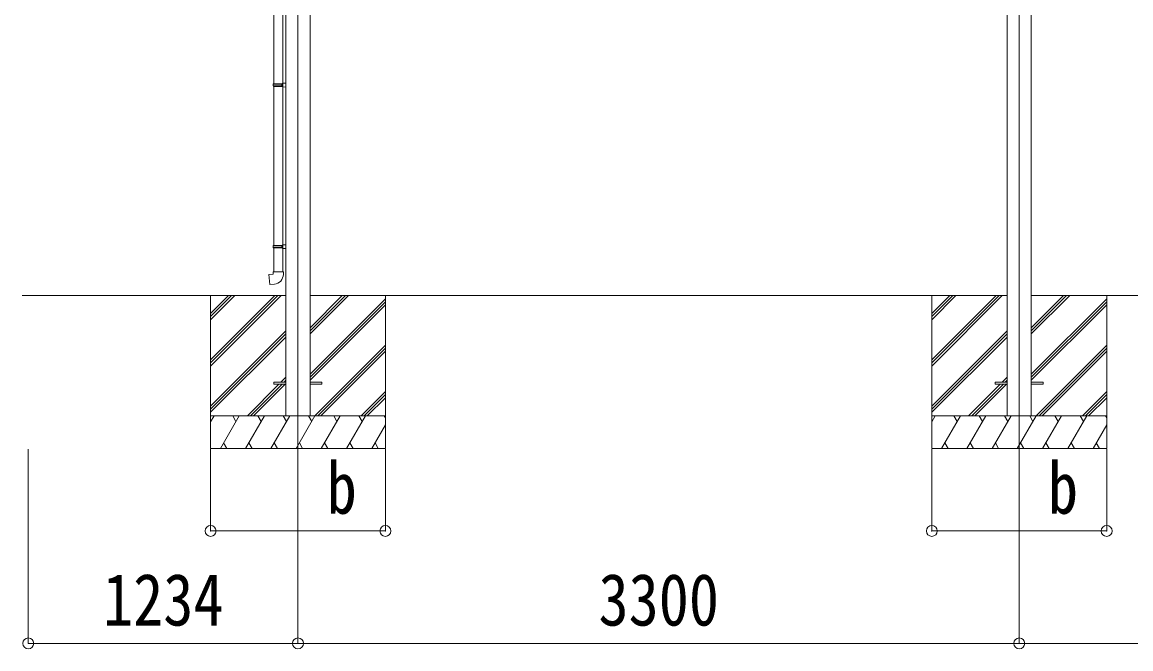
# Model space of a CAD drawing. Units: millimetres at full size. Extents: x -13976 to 14131, y -9754 to 9646.
# Drawn here: x -691 to 4381, y -6553 to -3683 of the extents above; entities that cross this region are included whole.
import ezdxf
from ezdxf.enums import TextEntityAlignment as Align

# ---------------------------------------------------------------- set-up
doc = ezdxf.new("R2010")
doc.units = ezdxf.units.MM
doc.header["$LTSCALE"] = 50
doc.header["$PDMODE"] = 32
doc.header["$PDSIZE"] = 50
for name, color, linetype, lineweight in [('0-0_0', 7, 'Continuous', 9), ('0-1_本体', 4, 'Continuous', 9), ('0-2_部品', 7, 'Continuous', 9), ('0-8_PARTS2', 2, 'Continuous', 9), ('0-A_寸法', 6, 'Continuous', 9)]:
    doc.layers.add(name, color=color, linetype=linetype, lineweight=lineweight)
doc.styles.add('ＭＳ ゴシック', font='')
doc.styles.get('ＭＳ ゴシック').set_extended_font_data('MS Gothic')

msp = doc.modelspace()

# ---------------------------------------------------------------- linework, layer by layer
at = {"layer": '0-0_0'}
for p, q in [((-691.05, -4935.23), (515.92, -4935.23)), ((170.92, -4935.23), (170.92, -5635.23)), ((170.92, -5229.41), (465.1, -4935.23)), ((170.92, -5243.55), (479.24, -4935.23)), ((170.92, -5257.69), (493.38, -4935.23)), ((170.92, -5045.56), (281.25, -4935.23)), ((170.92, -5031.42), (267.11, -4935.23)), ((170.92, -5017.28), (252.96, -4935.23)), ((625.92, -5111.06), (801.75, -4935.23)), ((625.92, -5096.92), (787.61, -4935.23)), ((625.92, -5082.78), (773.46, -4935.23)), ((625.92, -4935.23), (3815.92, -4935.23)), ((625.92, -5294.91), (970.92, -4949.91)), ((625.92, -5309.05), (970.92, -4964.05)), ((970.92, -4935.23), (970.92, -5635.23)), ((3470.92, -4935.23), (3470.92, -5635.23)), ((3470.92, -5229.41), (3765.1, -4935.23)), ((3470.92, -5243.55), (3779.24, -4935.23)), ((3470.92, -5257.69), (3793.38, -4935.23)), ((3470.92, -5045.56), (3581.25, -4935.23)), ((3470.92, -5031.42), (3567.11, -4935.23)), ((3470.92, -5017.28), (3552.96, -4935.23)), ((3925.92, -5111.06), (4101.75, -4935.23)), ((3925.92, -5096.92), (4087.61, -4935.23)), ((3925.92, -5082.78), (4073.46, -4935.23)), ((3925.92, -4935.23), (5745.9, -4935.23)), ((3925.92, -5294.91), (4270.92, -4949.91)), ((3925.92, -5309.05), (4270.92, -4964.05)), ((4270.92, -4935.23), (4270.92, -5635.23)), ((625.92, -5323.19), (970.92, -4978.2)), ((3925.92, -5323.19), (4270.92, -4978.2)), ((170.92, -5441.54), (515.92, -5096.54)), ((170.92, -5455.68), (515.92, -5110.69)), ((3470.92, -5441.54), (3815.92, -5096.54)), ((3470.92, -5455.68), (3815.92, -5110.69)), ((170.92, -5469.83), (515.92, -5124.83)), ((647.72, -5485.23), (970.92, -5162.04)), ((3470.92, -5469.83), (3815.92, -5124.83)), ((3947.72, -5485.23), (4270.92, -5162.04)), ((661.87, -5485.23), (970.92, -5176.19)), ((676.01, -5485.23), (970.92, -5190.33)), ((3961.87, -5485.23), (4270.92, -5176.19)), ((3976.01, -5485.23), (4270.92, -5190.33)), ((493.01, -5331.58), (515.92, -5308.68)), ((507.16, -5331.58), (515.92, -5322.82)), ((3793.01, -5331.58), (3815.92, -5308.68)), ((3807.16, -5331.58), (3815.92, -5322.82)), ((339.36, -5485.23), (484.01, -5340.58)), ((353.5, -5485.23), (498.16, -5340.58)), ((367.64, -5485.23), (512.3, -5340.58)), ((859.86, -5485.23), (970.92, -5374.17)), ((3639.36, -5485.23), (3784.01, -5340.58)), ((3653.5, -5485.23), (3798.16, -5340.58)), ((3667.64, -5485.23), (3812.3, -5340.58)), ((4159.86, -5485.23), (4270.92, -5374.17)), ((874, -5485.23), (970.92, -5388.32)), ((888.14, -5486.08), (970.92, -5403.3)), ((4174, -5485.23), (4270.92, -5388.32)), ((4188.14, -5486.08), (4270.92, -5403.3)), ((970.92, -5485.23), (170.92, -5485.23)), ((170.92, -5512.74), (186.8, -5485.23)), ((215.66, -5635.23), (302.27, -5485.23)), ((287.27, -5511.21), (272.26, -5485.23)), ((331.13, -5635.23), (417.74, -5485.23)), ((402.73, -5511.22), (387.73, -5485.23)), ((446.6, -5635.23), (533.21, -5485.23)), ((518.21, -5511.21), (503.2, -5485.23)), ((562.07, -5635.23), (648.68, -5485.23)), ((633.68, -5511.21), (618.67, -5485.23)), ((677.54, -5635.23), (764.15, -5485.23)), ((749.15, -5511.21), (734.15, -5485.23)), ((793.01, -5635.23), (879.62, -5485.23)), ((849.62, -5485.23), (864.62, -5511.21)), ((908.48, -5635.23), (970.92, -5527.1)), ((965.09, -5485.23), (970.92, -5495.33)), ((4270.92, -5485.23), (3470.92, -5485.23)), ((3470.92, -5512.74), (3486.8, -5485.23)), ((3515.66, -5635.23), (3602.27, -5485.23)), ((3587.27, -5511.21), (3572.26, -5485.23)), ((3631.13, -5635.23), (3717.74, -5485.23)), ((3702.73, -5511.22), (3687.73, -5485.23)), ((3746.6, -5635.23), (3833.21, -5485.23)), ((3818.21, -5511.21), (3803.2, -5485.23)), ((3862.07, -5635.23), (3948.68, -5485.23)), ((3933.68, -5511.21), (3918.67, -5485.23)), ((3977.54, -5635.23), (4064.15, -5485.23)), ((4049.15, -5511.21), (4034.15, -5485.23)), ((4093.01, -5635.23), (4179.62, -5485.23)), ((4149.62, -5485.23), (4164.62, -5511.21)), ((4208.48, -5635.23), (4270.92, -5527.1)), ((4265.09, -5485.23), (4270.92, -5495.33)), ((230.66, -5609.25), (245.66, -5635.23)), ((346.13, -5609.25), (361.13, -5635.23)), ((461.6, -5609.25), (476.6, -5635.23)), ((577.07, -5609.25), (592.07, -5635.23)), ((692.54, -5609.25), (707.54, -5635.23)), ((808.01, -5609.25), (823.01, -5635.23)), ((923.48, -5609.25), (938.48, -5635.23)), ((3530.66, -5609.25), (3545.66, -5635.23)), ((3646.13, -5609.25), (3661.13, -5635.23)), ((3761.6, -5609.25), (3776.6, -5635.23)), ((3877.07, -5609.25), (3892.07, -5635.23)), ((3992.54, -5609.25), (4007.54, -5635.23)), ((4108.01, -5609.25), (4123.01, -5635.23)), ((4223.48, -5609.25), (4238.48, -5635.23)), ((170.92, -5635.23), (970.92, -5635.23)), ((3470.92, -5635.23), (4270.92, -5635.23))]:
    msp.add_line(p, q, dxfattribs=at)
at = {"layer": '0-1_本体'}
for p, q in [((515.92, -2632.11), (515.92, -5485.23)), ((625.92, -2632.12), (625.92, -5485.23)), ((3815.92, -2632.16), (3815.92, -5485.23)), ((3925.92, -2632.16), (3925.92, -5485.23))]:
    msp.add_line(p, q, dxfattribs=at)
at = {"layer": '0-2_部品'}
for p, q in [((459.92, -3120.71), (459.92, -3964.89)), ((501.92, -3123.27), (501.92, -3962.34)), ((457.92, -3966.89), (458.92, -3964.89)), ((457.92, -3966.89), (501.92, -3966.89)), ((457.92, -3966.89), (457.92, -3974.89)), ((457.92, -3974.89), (501.92, -3974.89)), ((457.92, -3974.89), (458.92, -3976.89)), ((458.92, -3964.89), (501.92, -3964.89)), ((458.92, -3976.89), (501.92, -3976.89)), ((459.92, -3976.89), (459.92, -4705.08)), ((497.44, -3966.89), (497.01, -3964.89)), ((499.92, -3962.39), (515.92, -3961.92)), ((499.92, -3964.39), (499.92, -3962.39)), ((499.92, -3964.39), (501.92, -3964.39)), ((499.92, -3979.39), (499.92, -3977.39)), ((499.92, -3979.39), (515.92, -3979.86)), ((501.92, -3979.45), (501.92, -4702.52)), ((515.92, -3961.92), (515.92, -3979.86)), ((457.92, -4707.08), (458.92, -4705.08)), ((457.92, -4707.08), (501.92, -4707.08)), ((457.92, -4707.08), (457.92, -4715.08)), ((457.92, -4715.08), (501.92, -4715.08)), ((457.92, -4715.08), (458.92, -4717.08)), ((458.92, -4705.08), (501.92, -4705.08)), ((458.92, -4717.08), (501.92, -4717.08)), ((459.92, -4717.08), (459.92, -4827.08)), ((497.44, -4707.08), (497.01, -4705.08)), ((499.92, -4702.58), (515.92, -4702.11)), ((499.92, -4704.58), (499.92, -4702.58)), ((499.92, -4704.58), (501.92, -4704.58)), ((515.92, -4702.11), (515.92, -4720.05)), ((499.92, -4719.58), (499.92, -4717.58)), ((499.92, -4719.58), (515.92, -4720.05)), ((501.92, -4719.64), (501.92, -4827.08)), ((457.92, -4827.08), (503.92, -4827.08)), ((457.92, -4837.08), (457.92, -4827.08)), ((503.92, -4827.08), (503.92, -4838))]:
    msp.add_line(p, q, dxfattribs=at)
at = {"layer": '0-2_部品', "color": 4}
for p, q in [((461.12, -5331.58), (461.12, -5340.58)), ((461.12, -5331.58), (515.92, -5331.58)), ((461.12, -5340.58), (515.92, -5340.58)), ((625.92, -5331.58), (680.72, -5331.58)), ((625.92, -5340.58), (680.72, -5340.58)), ((680.72, -5331.58), (680.72, -5340.58)), ((3761.12, -5331.58), (3761.12, -5340.58)), ((3761.12, -5331.58), (3815.92, -5331.58)), ((3761.12, -5340.58), (3815.92, -5340.58)), ((3925.92, -5331.58), (3980.72, -5331.58)), ((3925.92, -5340.58), (3980.72, -5340.58)), ((3980.72, -5331.58), (3980.72, -5340.58))]:
    msp.add_line(p, q, dxfattribs=at)
at = {"layer": '0-2_部品'}
for points in [[(497.44, -3966.89), (497.44, -3974.89), (497.01, -3976.89)], [(499.92, -3977.39), (501.92, -3977.39), (501.92, -3964.39)], [(497.44, -4707.08), (497.44, -4715.08), (497.01, -4717.08)], [(499.92, -4717.58), (501.92, -4717.58), (501.92, -4704.58)], [(462.84, -4882.83), (442, -4884.65), (437.99, -4838.83), (457.92, -4837.08)]]:
    msp.add_lwpolyline(points, dxfattribs=at)
msp.add_arc((458.92, -4838), 45, 275, 0, dxfattribs=at)
at = {"layer": '0-8_PARTS2'}
for p, q in [((570.92, -2497.2), (570.92, -5703.23)), ((3870.92, -2497.2), (3870.92, -5708.76))]:
    msp.add_line(p, q, dxfattribs=at)
at = {"layer": '0-A_寸法'}
for p, q in [((-663.08, -6528.11), (-663.08, -5638.72)), ((170.92, -6013.12), (170.92, -5638.72)), ((570.92, -6528.11), (570.92, -5638.72)), ((970.92, -6013.12), (970.92, -5638.72)), ((3470.92, -6013.12), (3470.92, -5638.72)), ((3870.92, -6528.11), (3870.92, -5638.72)), ((4270.92, -6013.12), (4270.92, -5638.72)), ((170.92, -6013.12), (970.92, -6013.12)), ((3470.92, -6013.12), (4270.92, -6013.12)), ((-663.08, -6528.11), (570.92, -6528.11)), ((570.92, -6528.11), (3870.92, -6528.11)), ((6298.88, -6528.11), (3870.92, -6528.11))]:
    msp.add_line(p, q, dxfattribs=at)
for p in [(170.92, -6013.12), (970.92, -6013.12), (3470.92, -6013.12), (4270.92, -6013.12), (-663.08, -6528.11), (570.92, -6528.11), (3870.92, -6528.11)]:
    msp.add_point(p, dxfattribs=at)

# ---------------------------------------------------------------- texts
at = {"layer": '0-A_寸法', "color": 7, "style": 'ＭＳ ゴシック', "width": 0.85}
for s, p in [('b', (702.17, -6005.12)), ('b', (4002.17, -6005.12)), ('1234', (-321.08, -6518.11)), ('3300', (1945.92, -6518.11))]:
    msp.add_text(s, height=238.3, dxfattribs=at).set_placement(p, align=Align.BOTTOM_LEFT)

doc.saveas('drawing.dxf')
